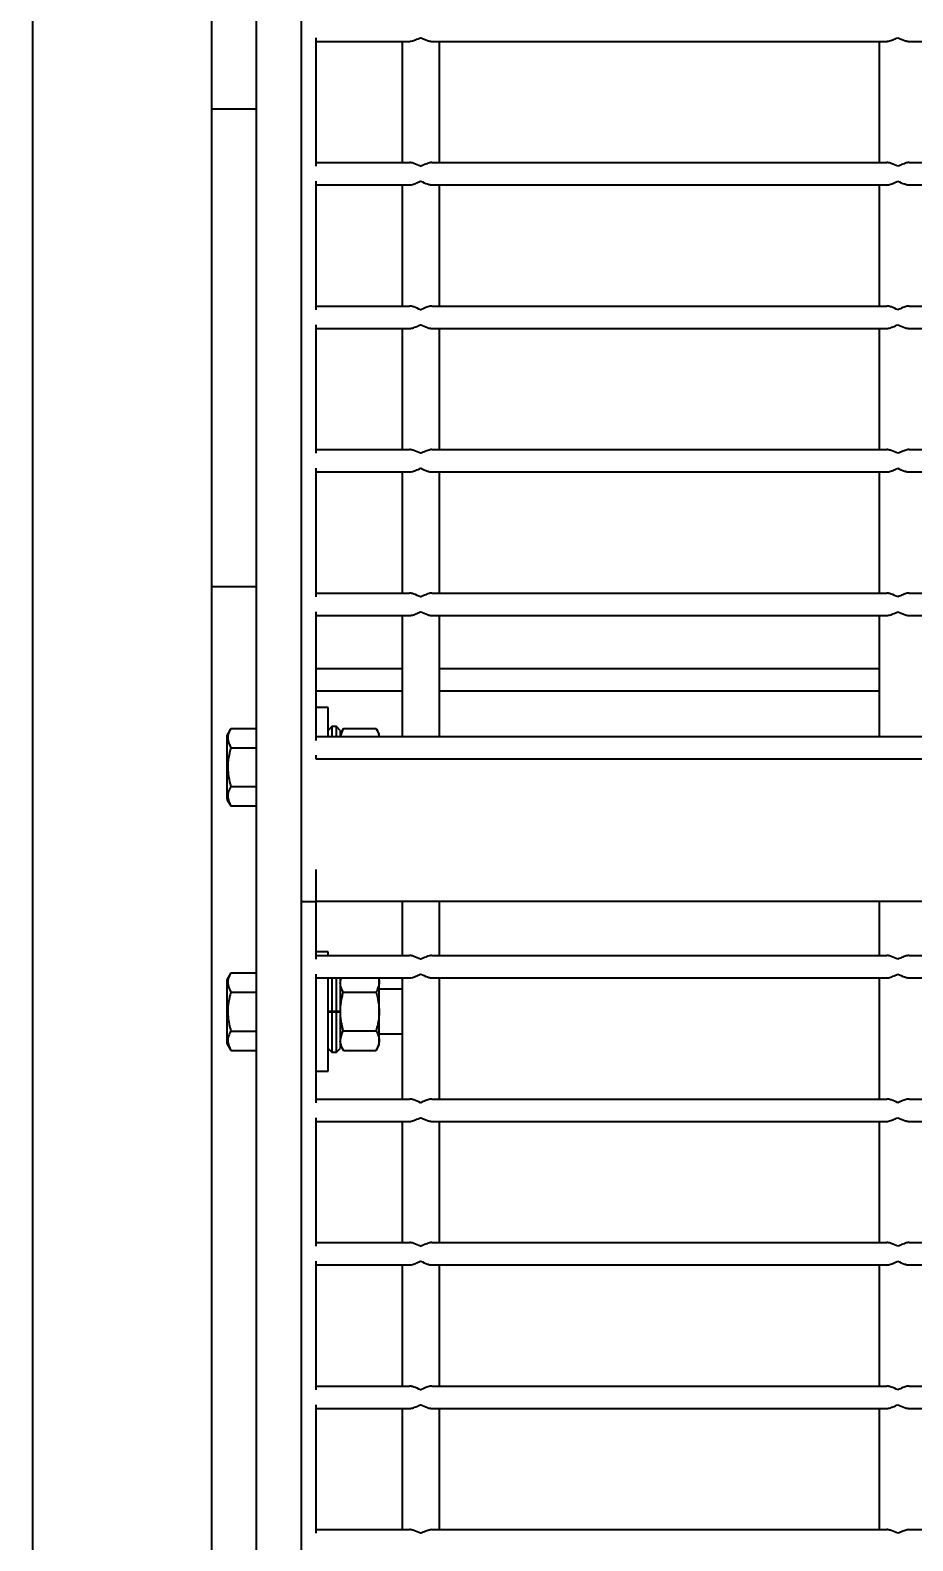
# Model space of a CAD drawing. Header units: millimetres. Extents: x 1293 to 41893, y 1011 to 26911.
# Drawn here: x 16224.9 to 16412.8, y 13060 to 13381.4 of the extents above; entities that cross this region are included whole.
import ezdxf

# ---------------------------------------------------------------- set-up
doc = ezdxf.new("R2010")
doc.units = ezdxf.units.MM
doc.header["$LTSCALE"] = 50
doc.layers.add('CAPA_1', color=7, linetype='Continuous')
doc.layers.add('PASILLOS', color=2, linetype='Continuous')
doc.styles.add('SLDTEXTSTYLE0', font='TXT', dxfattribs={"width": 0.75})
doc.dimstyles.new('SLDDIMSTYLE0', dxfattribs={"dimtxt": 100, "dimasz": 100, "dimexe": 0, "dimexo": 0.0625, "dimgap": 25, "dimtad": 2, "dimdec": 0, "dimrnd": 1e-09, "dimzin": 12, "dimdsep": 46, "dimtxsty": 'SLDTEXTSTYLE0', "dimsah": 1, "dimcen": 0.09, "dimadec": 0, "dimazin": 3, "dimtfac": 1, "dimtdec": 0, "dimtofl": 0, "dimtmove": 0, "dimatfit": 3, "dimfxl": 1, "dimfrac": 2, "dimtolj": 1, "dimtzin": 12, "dimarcsym": 0})

# ---------------------------------------------------------------- blocks, each defined once
blk = doc.blocks.new('_D_16')
at = {"layer": 'CAPA_1', "transparency": 16777216}
for p, q in [((7974.69, 13667.35), (7974.69, 9974.87)), ((18069.94, 13667.83), (18069.94, 9974.87)), ((7974.69, 10024.87), (18069.94, 10024.87))]:
    blk.add_line(p, q, dxfattribs=at)
for points in [[(7974.69, 10024.87), (8074.69, 10009.48), (8074.69, 10040.25)], [(18069.94, 10024.87), (17969.94, 10040.25), (17969.94, 10009.48)]]:
    blk.add_solid(points, dxfattribs=at)
at = {"layer": 'CAPA_1', "transparency": 16777216, "insert": (12837.59, 10153.77), "char_height": 100, "attachment_point": 1, "style": 'SLDTEXTSTYLE0'}
blk.add_mtext('10095', dxfattribs=at)

msp = doc.modelspace()

# ---------------------------------------------------------------- linework, layer by layer
at = {"layer": 'PASILLOS', "linetype": 'Continuous', "lineweight": 25}
for p, q in [((16225.4878232, 10630.9617267), (16225.4878232, 13564.8575629)), ((16263.5878232, 10630.9617267), (16263.5878232, 13564.8575629)), ((16273.1128232, 13278.428817), (16273.1128232, 13425.832389)), ((16282.6378232, 10631.1549312), (16282.6378232, 13425.832389)), ((16285.8178232, 13352.4653061), (16285.8178232, 13379.8303061)), ((16285.8178232, 13379.0365561), (16305.6615732, 13379.0365561)), ((16304.0740732, 13379.0365561), (16304.0740732, 13353.2590561)), ((16310.4240732, 13379.0365561), (16407.2615732, 13379.0365561)), ((16312.0115732, 13353.2590561), (16312.0115732, 13379.0365561)), ((16405.6740732, 13379.0365561), (16405.6740732, 13353.2590561)), ((16412.0240732, 13379.0365561), (16508.8615732, 13379.0365561)), ((16273.1128232, 13364.5990561), (16263.5878232, 13364.5990561)), ((16285.8178232, 13353.2590561), (16305.6615732, 13353.2590561)), ((16310.4240732, 13353.2590561), (16407.2615732, 13353.2590561)), ((16412.0240732, 13353.2590561), (16508.8615732, 13353.2590561)), ((16285.8178232, 13321.9253061), (16285.8178232, 13349.2903061)), ((16285.8178232, 13348.4965561), (16305.6615732, 13348.4965561)), ((16304.0740732, 13348.4965561), (16304.0740732, 13322.7190561)), ((16310.4240732, 13348.4965561), (16407.2615732, 13348.4965561)), ((16312.0115732, 13322.7190561), (16312.0115732, 13348.4965561)), ((16405.6740732, 13348.4965561), (16405.6740732, 13322.7190561)), ((16412.0240732, 13348.4965561), (16508.8615732, 13348.4965561)), ((16285.8178232, 13322.7190561), (16305.6615732, 13322.7190561)), ((16310.4240732, 13322.7190561), (16407.2615732, 13322.7190561)), ((16412.0240732, 13322.7190561), (16508.8615732, 13322.7190561)), ((16285.8178232, 13291.3853061), (16285.8178232, 13318.7503061)), ((16285.8178232, 13317.9565561), (16305.6615732, 13317.9565561)), ((16304.0740732, 13317.9565561), (16304.0740732, 13292.1790561)), ((16310.4240732, 13317.9565561), (16407.2615732, 13317.9565561)), ((16312.0115732, 13292.1790561), (16312.0115732, 13317.9565561)), ((16405.6740732, 13317.9565561), (16405.6740732, 13292.1790561)), ((16412.0240732, 13317.9565561), (16508.8615732, 13317.9565561)), ((16285.8178232, 13292.1790561), (16305.6615732, 13292.1790561)), ((16310.4240732, 13292.1790561), (16407.2615732, 13292.1790561)), ((16412.0240732, 13292.1790561), (16508.8615732, 13292.1790561)), ((16285.8178232, 13260.8453061), (16285.8178232, 13288.2103061)), ((16285.8178232, 13287.4165561), (16305.6615732, 13287.4165561)), ((16304.0740732, 13287.4165561), (16304.0740732, 13261.6390561)), ((16310.4240732, 13287.4165561), (16407.2615732, 13287.4165561)), ((16312.0115732, 13261.6390561), (16312.0115732, 13287.4165561)), ((16405.6740732, 13287.4165561), (16405.6740732, 13261.6390561)), ((16412.0240732, 13287.4165561), (16508.8615732, 13287.4165561)), ((16273.1128232, 13262.9990561), (16273.1128232, 13278.428817)), ((16273.1128232, 13262.9990561), (16263.5878232, 13262.9990561)), ((16273.1128232, 12129.3621523), (16273.1128232, 13262.9990561)), ((16285.8178232, 13261.6390561), (16305.6615732, 13261.6390561)), ((16310.4240732, 13261.6390561), (16407.2615732, 13261.6390561)), ((16412.0240732, 13261.6390561), (16508.8615732, 13261.6390561)), ((16285.8178232, 13230.3053061), (16285.8178232, 13257.6703061)), ((16285.8178232, 13256.8765561), (16305.6615732, 13256.8765561)), ((16304.0740732, 13256.8765561), (16304.0740732, 13231.0990561)), ((16310.4240732, 13256.8765561), (16407.2615732, 13256.8765561)), ((16312.0115732, 13231.0990561), (16312.0115732, 13256.8765561)), ((16405.6740732, 13256.8765561), (16405.6740732, 13231.0990561)), ((16412.0240732, 13256.8765561), (16508.8615732, 13256.8765561)), ((16285.8178232, 13245.6057231), (16304.0740732, 13245.6057231)), ((16312.0115732, 13245.6057231), (16405.6740732, 13245.6057231)), ((16285.8178232, 13240.8432231), (16304.0740732, 13240.8432231)), ((16312.0115732, 13240.8432231), (16405.6740732, 13240.8432231)), ((16288.3528232, 13237.2990561), (16285.8178232, 13237.2990561)), ((16288.3528232, 13231.0990561), (16288.3528232, 13237.2990561)), ((16267.6133756, 13232.847948), (16266.7628232, 13231.374748)), ((16266.7628232, 13231.374748), (16266.7628232, 13224.5990561)), ((16267.6133756, 13232.847948), (16273.1128232, 13232.847948)), ((16285.8178232, 13231.0990561), (16305.6615732, 13231.0990561)), ((16289.1465732, 13233.2290561), (16288.3528232, 13232.4353061)), ((16290.0990732, 13233.2290561), (16289.1465732, 13233.2290561)), ((16289.1465732, 13233.2290561), (16289.1465732, 13231.0990561)), ((16290.8928232, 13232.4353061), (16290.0990732, 13233.2290561)), ((16290.0990732, 13231.0990561), (16290.0990732, 13233.2290561)), ((16291.571719, 13232.8540561), (16290.8928232, 13231.6781741)), ((16290.8928232, 13232.4353061), (16290.8928232, 13231.0990561)), ((16290.9896369, 13231.0990561), (16291.571719, 13232.8540561)), ((16291.571719, 13232.8540561), (16298.5483024, 13232.8540561)), ((16299.2271982, 13231.6781741), (16298.5483024, 13232.8540561)), ((16299.2271982, 13231.0990561), (16299.2271982, 13231.6781741)), ((16305.6615732, 13231.0990561), (16310.4240732, 13231.0990561)), ((16310.4240732, 13231.0990561), (16407.2615732, 13231.0990561)), ((16407.2615732, 13231.0990561), (16412.0240732, 13231.0990561)), ((16412.0240732, 13231.0990561), (16508.8615732, 13231.0990561)), ((16267.6133756, 13228.7235021), (16273.1128232, 13228.7235021)), ((16285.8178232, 13226.3365561), (16285.8178232, 13227.1303061)), ((16266.7628232, 13224.5990561), (16266.7628232, 13217.8233641)), ((17041.4678232, 13226.3365561), (16285.8178232, 13226.3365561)), ((16266.7628232, 13217.8233641), (16267.6133756, 13216.3501641)), ((16267.6133756, 13220.4746101), (16273.1128232, 13220.4746101)), ((16267.6133756, 13216.3501641), (16273.1128232, 13216.3501641)), ((16285.8178232, 13196.0190561), (16285.8178232, 13202.8510561)), ((16282.6378232, 13196.0190561), (16285.8178232, 13196.0190561)), ((17041.4678232, 13196.0190561), (16285.8178232, 13196.0190561)), ((16285.8178232, 13183.7319731), (16285.8178232, 13196.0190561)), ((16304.0740732, 13196.0190561), (16304.0740732, 13184.5257231)), ((16312.0115732, 13184.5257231), (16312.0115732, 13196.0190561)), ((16405.6740732, 13196.0190561), (16405.6740732, 13184.5257231)), ((16288.3528232, 13185.2857231), (16285.8178232, 13185.2857231)), ((16288.3528232, 13184.5257231), (16288.3528232, 13185.2857231)), ((16285.8178232, 13184.5257231), (16305.6615732, 13184.5257231)), ((16310.4240732, 13184.5257231), (16407.2615732, 13184.5257231)), ((16412.0240732, 13184.5257231), (16508.8615732, 13184.5257231)), ((16267.6133756, 13180.8346151), (16266.7628232, 13179.3614151)), ((16266.7628232, 13179.3614151), (16266.7628232, 13172.5857231)), ((16267.6133756, 13180.8346151), (16273.1128232, 13180.8346151)), ((16285.8178232, 13153.1919731), (16285.8178232, 13180.5569731)), ((16285.8178232, 13179.7632231), (16305.6615732, 13179.7632231)), ((16288.3528232, 13159.8857231), (16288.3528232, 13179.7632231)), ((16289.1465732, 13179.7632231), (16289.1465732, 13172.5857231)), ((16290.0990732, 13172.5857231), (16290.0990732, 13179.7632231)), ((16290.949624, 13179.7632231), (16290.8928232, 13179.6648411)), ((16290.8928232, 13179.7632231), (16290.8928232, 13172.5857231)), ((16299.2271982, 13179.6648411), (16299.1703973, 13179.7632231)), ((16299.2271982, 13165.5066052), (16299.2271982, 13179.6648411)), ((16304.0740732, 13179.7632231), (16304.0740732, 13153.9857231)), ((16310.4240732, 13179.7632231), (16407.2615732, 13179.7632231)), ((16312.0115732, 13153.9857231), (16312.0115732, 13179.7632231)), ((16405.6740732, 13179.7632231), (16405.6740732, 13153.9857231)), ((16412.0240732, 13179.7632231), (16508.8615732, 13179.7632231)), ((16267.6133756, 13176.7101691), (16273.1128232, 13176.7101691)), ((16291.5664341, 13176.7040746), (16298.5535872, 13176.7040746)), ((16304.0740732, 13177.3482231), (16299.2271982, 13177.3482231)), ((16266.7628232, 13172.5857231), (16266.7628232, 13165.8100312)), ((16289.1465732, 13172.5857231), (16288.3528232, 13172.5857231)), ((16289.1465732, 13172.5465893), (16288.3528232, 13172.5403393)), ((16288.3528232, 13172.5240204), (16289.1465732, 13172.5177704)), ((16290.0990732, 13172.5857231), (16289.1465732, 13172.5857231)), ((16289.1465732, 13172.5465893), (16290.0990732, 13172.5465893)), ((16289.1465732, 13172.5177704), (16289.1465732, 13163.9557231)), ((16290.0990732, 13172.5177704), (16289.1465732, 13172.5177704)), ((16290.8928232, 13172.5857231), (16290.0990732, 13172.5857231)), ((16290.8928232, 13172.5403393), (16290.0990732, 13172.5465893)), ((16290.0990732, 13172.5177704), (16290.8928232, 13172.5240204)), ((16290.0990732, 13163.9557231), (16290.0990732, 13172.5177704)), ((16290.8928232, 13172.5299821), (16290.8928232, 13172.5240204)), ((16290.8928232, 13172.5240204), (16290.8928232, 13164.7494731)), ((16267.6133756, 13168.4612772), (16273.1128232, 13168.4612772)), ((16291.5664341, 13168.4673717), (16298.5535872, 13168.4673717)), ((16299.2271982, 13167.8232231), (16304.0740732, 13167.8232231)), ((16266.7628232, 13165.8100312), (16267.6133756, 13164.3368312)), ((16267.6133756, 13164.3368312), (16273.1128232, 13164.3368312)), ((16288.3528232, 13164.7494731), (16289.1465732, 13163.9557231)), ((16289.1465732, 13163.9557231), (16290.0990732, 13163.9557231)), ((16290.0990732, 13163.9557231), (16290.8928232, 13164.7494731)), ((16290.8928232, 13165.5066052), (16291.571719, 13164.3307231)), ((16291.571719, 13164.3307231), (16298.5483024, 13164.3307231)), ((16298.5483024, 13164.3307231), (16299.2271982, 13165.5066052)), ((16285.8178232, 13159.8857231), (16288.3528232, 13159.8857231)), ((16285.8178232, 13153.9857231), (16305.6615732, 13153.9857231)), ((16310.4240732, 13153.9857231), (16407.2615732, 13153.9857231)), ((16412.0240732, 13153.9857231), (16508.8615732, 13153.9857231)), ((16285.8178232, 13122.6519731), (16285.8178232, 13150.0169731)), ((16285.8178232, 13149.2232231), (16305.6615732, 13149.2232231)), ((16304.0740732, 13149.2232231), (16304.0740732, 13123.4457231)), ((16310.4240732, 13149.2232231), (16407.2615732, 13149.2232231)), ((16312.0115732, 13123.4457231), (16312.0115732, 13149.2232231)), ((16405.6740732, 13149.2232231), (16405.6740732, 13123.4457231)), ((16412.0240732, 13149.2232231), (16508.8615732, 13149.2232231)), ((16285.8178232, 13123.4457231), (16305.6615732, 13123.4457231)), ((16310.4240732, 13123.4457231), (16407.2615732, 13123.4457231)), ((16412.0240732, 13123.4457231), (16508.8615732, 13123.4457231)), ((16285.8178232, 13092.1119731), (16285.8178232, 13119.4769731)), ((16285.8178232, 13118.6832231), (16305.6615732, 13118.6832231)), ((16304.0740732, 13118.6832231), (16304.0740732, 13092.9057231)), ((16310.4240732, 13118.6832231), (16407.2615732, 13118.6832231)), ((16312.0115732, 13092.9057231), (16312.0115732, 13118.6832231)), ((16405.6740732, 13118.6832231), (16405.6740732, 13092.9057231)), ((16412.0240732, 13118.6832231), (16508.8615732, 13118.6832231)), ((16285.8178232, 13092.9057231), (16305.6615732, 13092.9057231)), ((16310.4240732, 13092.9057231), (16407.2615732, 13092.9057231)), ((16412.0240732, 13092.9057231), (16508.8615732, 13092.9057231)), ((16285.8178232, 13061.5719731), (16285.8178232, 13088.9369731)), ((16285.8178232, 13088.1432231), (16305.6615732, 13088.1432231)), ((16304.0740732, 13088.1432231), (16304.0740732, 13062.3657231)), ((16310.4240732, 13088.1432231), (16407.2615732, 13088.1432231)), ((16312.0115732, 13062.3657231), (16312.0115732, 13088.1432231)), ((16405.6740732, 13088.1432231), (16405.6740732, 13062.3657231)), ((16412.0240732, 13088.1432231), (16508.8615732, 13088.1432231)), ((16285.8178232, 13062.3657231), (16305.6615732, 13062.3657231)), ((16310.4240732, 13062.3657231), (16407.2615732, 13062.3657231)), ((16412.0240732, 13062.3657231), (16508.8615732, 13062.3657231))]:
    msp.add_line(p, q, dxfattribs=at)
for points, knots in [([(16305.6615732, 13379.0365561), (16305.788376, 13379.0463982), (16306.2042281, 13379.0786757), (16307.0068173, 13379.3708868), (16307.6838178, 13379.6697472), (16308.0389892, 13379.8285914), (16308.0428232, 13379.8303061)], [0, 0, 0, 0, 0.1723614537, 0.5652622383, 0.9953071929, 1, 1, 1, 1]), ([(16308.0428232, 13379.8303061), (16308.046657, 13379.8285915), (16308.5265646, 13379.6139702), (16309.239838, 13379.2955642), (16310.0238008, 13379.0610474), (16310.3249339, 13379.0426221), (16310.4240732, 13379.0365561)], [0, 0, 0, 0, 0.0046971273, 0.5879730072, 0.8643521995, 1, 1, 1, 1]), ([(16407.2615732, 13379.0365561), (16407.388376, 13379.0463982), (16407.8042281, 13379.0786757), (16408.6068173, 13379.3708868), (16409.2838178, 13379.6697472), (16409.6389892, 13379.8285914), (16409.6428232, 13379.8303061)], [0, 0, 0, 0, 0.1723614537, 0.5652622384, 0.9953071929, 1, 1, 1, 1]), ([(16409.6428232, 13379.8303061), (16409.646657, 13379.8285915), (16410.1265646, 13379.6139702), (16410.839838, 13379.2955642), (16411.6238008, 13379.0610474), (16411.9249339, 13379.0426221), (16412.0240732, 13379.0365561)], [0, 0, 0, 0, 0.0046971273, 0.5879730073, 0.8643521995, 1, 1, 1, 1]), ([(16308.0428232, 13352.4653061), (16308.0389893, 13352.4670206), (16307.5590818, 13352.681642), (16306.8458083, 13353.0000479), (16306.0618455, 13353.2345648), (16305.7607124, 13353.2529901), (16305.6615732, 13353.2590561)], [0, 0, 0, 0, 0.0046971273, 0.5879730072, 0.8643521995, 1, 1, 1, 1]), ([(16310.4240732, 13353.2590561), (16310.2972703, 13353.2492139), (16309.8814182, 13353.2169365), (16309.078829, 13352.9247254), (16308.4018285, 13352.625865), (16308.0466571, 13352.4670207), (16308.0428232, 13352.4653061)], [0, 0, 0, 0, 0.1723614537, 0.5652622383, 0.9953071929, 1, 1, 1, 1]), ([(16409.6428232, 13352.4653061), (16409.6389893, 13352.4670206), (16409.1590818, 13352.681642), (16408.4458083, 13353.0000479), (16407.6618455, 13353.2345648), (16407.3607124, 13353.2529901), (16407.2615732, 13353.2590561)], [0, 0, 0, 0, 0.00469712726, 0.58797300725, 0.8643521995, 1, 1, 1, 1]), ([(16412.0240732, 13353.2590561), (16411.8972703, 13353.2492139), (16411.4814182, 13353.2169365), (16410.678829, 13352.9247254), (16410.0018285, 13352.625865), (16409.6466571, 13352.4670207), (16409.6428232, 13352.4653061)], [0, 0, 0, 0, 0.1723614537, 0.5652622383, 0.9953071929, 1, 1, 1, 1]), ([(16305.6615732, 13348.4965561), (16305.788376, 13348.5063982), (16306.2042281, 13348.5386757), (16307.0068173, 13348.8308868), (16307.6838178, 13349.1297472), (16308.0389892, 13349.2885914), (16308.0428232, 13349.2903061)], [0, 0, 0, 0, 0.1723614537, 0.5652622383, 0.9953071929, 1, 1, 1, 1]), ([(16308.0428232, 13349.2903061), (16308.046657, 13349.2885915), (16308.5265646, 13349.0739702), (16309.239838, 13348.7555642), (16310.0238008, 13348.5210474), (16310.3249339, 13348.5026221), (16310.4240732, 13348.4965561)], [0, 0, 0, 0, 0.00469712726, 0.58797300721, 0.8643521995, 1, 1, 1, 1]), ([(16407.2615732, 13348.4965561), (16407.388376, 13348.5063982), (16407.8042281, 13348.5386757), (16408.6068173, 13348.8308868), (16409.2838178, 13349.1297472), (16409.6389892, 13349.2885914), (16409.6428232, 13349.2903061)], [0, 0, 0, 0, 0.1723614537, 0.5652622384, 0.9953071929, 1, 1, 1, 1]), ([(16409.6428232, 13349.2903061), (16409.646657, 13349.2885915), (16410.1265646, 13349.0739702), (16410.839838, 13348.7555642), (16411.6238008, 13348.5210474), (16411.9249339, 13348.5026221), (16412.0240732, 13348.4965561)], [0, 0, 0, 0, 0.0046971273, 0.5879730073, 0.8643521995, 1, 1, 1, 1]), ([(16308.0428232, 13321.9253061), (16308.0389893, 13321.9270206), (16307.5590818, 13322.141642), (16306.8458083, 13322.4600479), (16306.0618455, 13322.6945648), (16305.7607124, 13322.7129901), (16305.6615732, 13322.7190561)], [0, 0, 0, 0, 0.0046971273, 0.5879730072, 0.8643521995, 1, 1, 1, 1]), ([(16310.4240732, 13322.7190561), (16310.2972703, 13322.7092139), (16309.8814182, 13322.6769365), (16309.078829, 13322.3847254), (16308.4018285, 13322.085865), (16308.0466571, 13321.9270207), (16308.0428232, 13321.9253061)], [0, 0, 0, 0, 0.1723614537, 0.5652622383, 0.9953071929, 1, 1, 1, 1]), ([(16409.6428232, 13321.9253061), (16409.6389893, 13321.9270206), (16409.1590818, 13322.141642), (16408.4458083, 13322.4600479), (16407.6618455, 13322.6945648), (16407.3607124, 13322.7129901), (16407.2615732, 13322.7190561)], [0, 0, 0, 0, 0.00469712726, 0.58797300725, 0.8643521995, 1, 1, 1, 1]), ([(16412.0240732, 13322.7190561), (16411.8972703, 13322.7092139), (16411.4814182, 13322.6769365), (16410.678829, 13322.3847254), (16410.0018285, 13322.085865), (16409.6466571, 13321.9270207), (16409.6428232, 13321.9253061)], [0, 0, 0, 0, 0.1723614537, 0.5652622383, 0.9953071929, 1, 1, 1, 1]), ([(16305.6615732, 13317.9565561), (16305.788376, 13317.9663982), (16306.2042281, 13317.9986757), (16307.0068173, 13318.2908868), (16307.6838178, 13318.5897472), (16308.0389892, 13318.7485914), (16308.0428232, 13318.7503061)], [0, 0, 0, 0, 0.17236145366, 0.56526223833, 0.99530719289, 1, 1, 1, 1]), ([(16308.0428232, 13318.7503061), (16308.046657, 13318.7485915), (16308.5265646, 13318.5339702), (16309.239838, 13318.2155642), (16310.0238008, 13317.9810474), (16310.3249339, 13317.9626221), (16310.4240732, 13317.9565561)], [0, 0, 0, 0, 0.00469712726, 0.5879730072, 0.8643521995, 1, 1, 1, 1]), ([(16407.2615732, 13317.9565561), (16407.388376, 13317.9663982), (16407.8042281, 13317.9986757), (16408.6068173, 13318.2908868), (16409.2838178, 13318.5897472), (16409.6389892, 13318.7485914), (16409.6428232, 13318.7503061)], [0, 0, 0, 0, 0.1723614537, 0.5652622384, 0.9953071929, 1, 1, 1, 1]), ([(16409.6428232, 13318.7503061), (16409.646657, 13318.7485915), (16410.1265646, 13318.5339702), (16410.839838, 13318.2155642), (16411.6238008, 13317.9810474), (16411.9249339, 13317.9626221), (16412.0240732, 13317.9565561)], [0, 0, 0, 0, 0.0046971273, 0.5879730073, 0.8643521995, 1, 1, 1, 1]), ([(16308.0428232, 13291.3853061), (16308.0389893, 13291.3870206), (16307.5590818, 13291.601642), (16306.8458083, 13291.9200479), (16306.0618455, 13292.1545648), (16305.7607124, 13292.1729901), (16305.6615732, 13292.1790561)], [0, 0, 0, 0, 0.00469712726, 0.58797300717, 0.8643521995, 1, 1, 1, 1]), ([(16310.4240732, 13292.1790561), (16310.2972703, 13292.1692139), (16309.8814182, 13292.1369365), (16309.078829, 13291.8447254), (16308.4018285, 13291.545865), (16308.0466571, 13291.3870207), (16308.0428232, 13291.3853061)], [0, 0, 0, 0, 0.1723614537, 0.5652622383, 0.9953071929, 1, 1, 1, 1]), ([(16409.6428232, 13291.3853061), (16409.6389893, 13291.3870206), (16409.1590818, 13291.601642), (16408.4458083, 13291.9200479), (16407.6618455, 13292.1545648), (16407.3607124, 13292.1729901), (16407.2615732, 13292.1790561)], [0, 0, 0, 0, 0.0046971273, 0.5879730072, 0.8643521995, 1, 1, 1, 1]), ([(16412.0240732, 13292.1790561), (16411.8972703, 13292.1692139), (16411.4814182, 13292.1369365), (16410.678829, 13291.8447254), (16410.0018285, 13291.545865), (16409.6466571, 13291.3870207), (16409.6428232, 13291.3853061)], [0, 0, 0, 0, 0.1723614537, 0.5652622383, 0.9953071929, 1, 1, 1, 1]), ([(16305.6615732, 13287.4165561), (16305.788376, 13287.4263982), (16306.2042281, 13287.4586757), (16307.0068173, 13287.7508868), (16307.6838178, 13288.0497472), (16308.0389892, 13288.2085914), (16308.0428232, 13288.2103061)], [0, 0, 0, 0, 0.1723614537, 0.5652622383, 0.9953071929, 1, 1, 1, 1]), ([(16308.0428232, 13288.2103061), (16308.046657, 13288.2085915), (16308.5265646, 13287.9939702), (16309.239838, 13287.6755642), (16310.0238008, 13287.4410474), (16310.3249339, 13287.4226221), (16310.4240732, 13287.4165561)], [0, 0, 0, 0, 0.0046971273, 0.5879730072, 0.8643521995, 1, 1, 1, 1]), ([(16407.2615732, 13287.4165561), (16407.388376, 13287.4263982), (16407.8042281, 13287.4586757), (16408.6068173, 13287.7508868), (16409.2838178, 13288.0497472), (16409.6389892, 13288.2085914), (16409.6428232, 13288.2103061)], [0, 0, 0, 0, 0.1723614537, 0.5652622384, 0.9953071929, 1, 1, 1, 1]), ([(16409.6428232, 13288.2103061), (16409.646657, 13288.2085915), (16410.1265646, 13287.9939702), (16410.839838, 13287.6755642), (16411.6238008, 13287.4410474), (16411.9249339, 13287.4226221), (16412.0240732, 13287.4165561)], [0, 0, 0, 0, 0.0046971273, 0.5879730073, 0.8643521995, 1, 1, 1, 1]), ([(16308.0428232, 13260.8453061), (16308.0389893, 13260.8470206), (16307.5590818, 13261.061642), (16306.8458083, 13261.3800479), (16306.0618455, 13261.6145648), (16305.7607124, 13261.6329901), (16305.6615732, 13261.6390561)], [0, 0, 0, 0, 0.0046971273, 0.5879730072, 0.8643521995, 1, 1, 1, 1]), ([(16310.4240732, 13261.6390561), (16310.2972703, 13261.6292139), (16309.8814182, 13261.5969365), (16309.078829, 13261.3047254), (16308.4018285, 13261.005865), (16308.0466571, 13260.8470207), (16308.0428232, 13260.8453061)], [0, 0, 0, 0, 0.1723614537, 0.5652622383, 0.9953071929, 1, 1, 1, 1]), ([(16409.6428232, 13260.8453061), (16409.6389893, 13260.8470206), (16409.1590818, 13261.061642), (16408.4458083, 13261.3800479), (16407.6618455, 13261.6145648), (16407.3607124, 13261.6329901), (16407.2615732, 13261.6390561)], [0, 0, 0, 0, 0.0046971273, 0.5879730072, 0.8643521995, 1, 1, 1, 1]), ([(16412.0240732, 13261.6390561), (16411.8972703, 13261.6292139), (16411.4814182, 13261.5969365), (16410.678829, 13261.3047254), (16410.0018285, 13261.005865), (16409.6466571, 13260.8470207), (16409.6428232, 13260.8453061)], [0, 0, 0, 0, 0.1723614537, 0.5652622383, 0.9953071929, 1, 1, 1, 1]), ([(16305.6615732, 13256.8765561), (16305.788376, 13256.8863982), (16306.2042281, 13256.9186757), (16307.0068173, 13257.2108868), (16307.6838178, 13257.5097472), (16308.0389892, 13257.6685914), (16308.0428232, 13257.6703061)], [0, 0, 0, 0, 0.17236145366, 0.56526223833, 0.99530719289, 1, 1, 1, 1]), ([(16308.0428232, 13257.6703061), (16308.046657, 13257.6685915), (16308.5265646, 13257.4539702), (16309.239838, 13257.1355642), (16310.0238008, 13256.9010474), (16310.3249339, 13256.8826221), (16310.4240732, 13256.8765561)], [0, 0, 0, 0, 0.0046971273, 0.5879730072, 0.8643521995, 1, 1, 1, 1]), ([(16407.2615732, 13256.8765561), (16407.388376, 13256.8863982), (16407.8042281, 13256.9186757), (16408.6068173, 13257.2108868), (16409.2838178, 13257.5097472), (16409.6389892, 13257.6685914), (16409.6428232, 13257.6703061)], [0, 0, 0, 0, 0.1723614537, 0.5652622384, 0.9953071929, 1, 1, 1, 1]), ([(16409.6428232, 13257.6703061), (16409.646657, 13257.6685915), (16410.1265646, 13257.4539702), (16410.839838, 13257.1355642), (16411.6238008, 13256.9010474), (16411.9249339, 13256.8826221), (16412.0240732, 13256.8765561)], [0, 0, 0, 0, 0.0046971273, 0.5879730073, 0.8643521995, 1, 1, 1, 1]), ([(16267.6133756, 13232.847948), (16267.430511, 13232.4901893), (16267.0608167, 13231.7669139), (16266.8556596, 13230.363207), (16267.3199759, 13229.3584218), (16267.6133756, 13228.7235021)], [0, 0, 0, 0, 0.2648633469, 0.5354700776, 1, 1, 1, 1]), ([(16298.5483024, 13232.8540561), (16298.7457239, 13232.4955337), (16299.0628512, 13231.9196229), (16299.1080136, 13231.3239167), (16299.125061, 13231.0990561)], [0, 0, 0, 0, 0.6225309906, 1, 1, 1, 1]), ([(16267.6133756, 13228.7235021), (16267.5169682, 13228.3694624), (16267.2377224, 13227.34398), (16266.9590497, 13225.5846463), (16266.9563911, 13223.1455396), (16267.3703474, 13221.462626), (16267.6133756, 13220.4746101)], [0, 0, 0, 0, 0.1315464599, 0.3810267709, 0.6366091688, 1, 1, 1, 1]), ([(16267.6133756, 13220.4746101), (16267.430511, 13220.1168513), (16267.0608167, 13219.3935759), (16266.8556596, 13217.9898691), (16267.3199759, 13216.9850839), (16267.6133756, 13216.3501641)], [0, 0, 0, 0, 0.2648633469, 0.5354700776, 1, 1, 1, 1]), ([(16308.0428232, 13183.7319731), (16308.0389893, 13183.7336877), (16307.5590818, 13183.948309), (16306.8458083, 13184.266715), (16306.0618455, 13184.5012318), (16305.7607124, 13184.5196571), (16305.6615732, 13184.5257231)], [0, 0, 0, 0, 0.0046971273, 0.5879730072, 0.8643521995, 1, 1, 1, 1]), ([(16310.4240732, 13184.5257231), (16310.2972703, 13184.515881), (16309.8814182, 13184.4836035), (16309.078829, 13184.1913924), (16308.4018285, 13183.892532), (16308.0466571, 13183.7336878), (16308.0428232, 13183.7319731)], [0, 0, 0, 0, 0.1723614537, 0.5652622383, 0.9953071929, 1, 1, 1, 1]), ([(16409.6428232, 13183.7319731), (16409.6389893, 13183.7336877), (16409.1590818, 13183.948309), (16408.4458083, 13184.266715), (16407.6618455, 13184.5012318), (16407.3607124, 13184.5196571), (16407.2615732, 13184.5257231)], [0, 0, 0, 0, 0.0046971273, 0.5879730072, 0.8643521995, 1, 1, 1, 1]), ([(16412.0240732, 13184.5257231), (16411.8972703, 13184.515881), (16411.4814182, 13184.4836035), (16410.678829, 13184.1913924), (16410.0018285, 13183.892532), (16409.6466571, 13183.7336878), (16409.6428232, 13183.7319731)], [0, 0, 0, 0, 0.1723614537, 0.5652622383, 0.9953071929, 1, 1, 1, 1]), ([(16267.6133756, 13180.8346151), (16267.430511, 13180.4768563), (16267.0608167, 13179.753581), (16266.8556596, 13178.3498741), (16267.3199759, 13177.3450889), (16267.6133756, 13176.7101691)], [0, 0, 0, 0, 0.2648633469, 0.5354700776, 1, 1, 1, 1]), ([(16291.5664341, 13176.7040746), (16291.3878388, 13177.0623496), (16291.0267718, 13177.7866756), (16290.819673, 13178.8302768), (16291.0955124, 13179.4823223), (16291.2143438, 13179.7632231)], [0, 0, 0, 0, 0.3577842349, 0.7233338549, 1, 1, 1, 1]), ([(16299.0325892, 13179.7632231), (16299.0334502, 13179.7613104), (16299.2003493, 13179.3905287), (16299.27746, 13178.3452722), (16298.8338888, 13177.3395874), (16298.5535872, 13176.7040746)], [0, 0, 0, 0, 0.00190500381, 0.36928339189, 1, 1, 1, 1]), ([(16305.6615732, 13179.7632231), (16305.788376, 13179.7730653), (16306.2042281, 13179.8053427), (16307.0068173, 13180.0975539), (16307.6838178, 13180.3964143), (16308.0389892, 13180.5552585), (16308.0428232, 13180.5569731)], [0, 0, 0, 0, 0.1723614537, 0.5652622383, 0.9953071929, 1, 1, 1, 1]), ([(16308.0428232, 13180.5569731), (16308.046657, 13180.5552586), (16308.5265646, 13180.3406373), (16309.239838, 13180.0222313), (16310.0238008, 13179.7877145), (16310.3249339, 13179.7692891), (16310.4240732, 13179.7632231)], [0, 0, 0, 0, 0.00469712726, 0.5879730072, 0.8643521995, 1, 1, 1, 1]), ([(16407.2615732, 13179.7632231), (16407.388376, 13179.7730653), (16407.8042281, 13179.8053427), (16408.6068173, 13180.0975539), (16409.2838178, 13180.3964143), (16409.6389892, 13180.5552585), (16409.6428232, 13180.5569731)], [0, 0, 0, 0, 0.1723614537, 0.5652622384, 0.9953071929, 1, 1, 1, 1]), ([(16409.6428232, 13180.5569731), (16409.646657, 13180.5552586), (16410.1265646, 13180.3406373), (16410.839838, 13180.0222313), (16411.6238008, 13179.7877145), (16411.9249339, 13179.7692891), (16412.0240732, 13179.7632231)], [0, 0, 0, 0, 0.0046971273, 0.5879730073, 0.8643521995, 1, 1, 1, 1]), ([(16267.6133756, 13176.7101691), (16267.5169682, 13176.3561295), (16267.2377224, 13175.330647), (16266.9590497, 13173.5713134), (16266.9563911, 13171.1322066), (16267.3703474, 13169.449293), (16267.6133756, 13168.4612772)], [0, 0, 0, 0, 0.1315464599, 0.3810267709, 0.6366091688, 1, 1, 1, 1]), ([(16291.5664341, 13168.4673717), (16291.3227181, 13169.4605736), (16290.9125081, 13171.1322784), (16290.9141122, 13173.5776907), (16291.1915907, 13175.3281405), (16291.4729411, 13176.3608905), (16291.5664341, 13176.7040746)], [0, 0, 0, 0, 0.365780177, 0.6156618098, 0.8722839524, 1, 1, 1, 1]), ([(16298.5535872, 13176.7040746), (16298.6470827, 13176.360885), (16298.9237362, 13175.3453863), (16299.2042405, 13173.5959364), (16299.2117419, 13171.1497092), (16298.7972847, 13169.4605711), (16298.5535872, 13168.4673717)], [0, 0, 0, 0, 0.1277165798, 0.3779136182, 0.6342182989, 1, 1, 1, 1]), ([(16267.6133756, 13168.4612772), (16267.430511, 13168.1035184), (16267.0608167, 13167.380243), (16266.8556596, 13165.9765362), (16267.3199759, 13164.9717509), (16267.6133756, 13164.3368312)], [0, 0, 0, 0, 0.2648633469, 0.5354700776, 1, 1, 1, 1]), ([(16291.571719, 13164.3307231), (16291.3882554, 13164.6894753), (16291.0173572, 13165.4147448), (16290.8095507, 13166.8225459), (16291.2733499, 13167.830454), (16291.5664341, 13168.4673717)], [0, 0, 0, 0, 0.2648580026, 0.535448761, 1, 1, 1, 1]), ([(16298.5535872, 13168.4673717), (16298.7361534, 13168.1089202), (16299.1052481, 13167.3842373), (16299.3092959, 13165.9763104), (16298.8431294, 13164.9682629), (16298.5483024, 13164.3307231)], [0, 0, 0, 0, 0.2645663682, 0.5348749116, 1, 1, 1, 1]), ([(16308.0428232, 13153.1919731), (16308.0389893, 13153.1936877), (16307.5590818, 13153.408309), (16306.8458083, 13153.726715), (16306.0618455, 13153.9612318), (16305.7607124, 13153.9796571), (16305.6615732, 13153.9857231)], [0, 0, 0, 0, 0.00469712726, 0.58797300717, 0.8643521995, 1, 1, 1, 1]), ([(16310.4240732, 13153.9857231), (16310.2972703, 13153.975881), (16309.8814182, 13153.9436035), (16309.078829, 13153.6513924), (16308.4018285, 13153.352532), (16308.0466571, 13153.1936878), (16308.0428232, 13153.1919731)], [0, 0, 0, 0, 0.1723614537, 0.5652622383, 0.9953071929, 1, 1, 1, 1]), ([(16409.6428232, 13153.1919731), (16409.6389893, 13153.1936877), (16409.1590818, 13153.408309), (16408.4458083, 13153.726715), (16407.6618455, 13153.9612318), (16407.3607124, 13153.9796571), (16407.2615732, 13153.9857231)], [0, 0, 0, 0, 0.0046971273, 0.5879730072, 0.8643521995, 1, 1, 1, 1]), ([(16412.0240732, 13153.9857231), (16411.8972703, 13153.975881), (16411.4814182, 13153.9436035), (16410.678829, 13153.6513924), (16410.0018285, 13153.352532), (16409.6466571, 13153.1936878), (16409.6428232, 13153.1919731)], [0, 0, 0, 0, 0.17236145367, 0.56526223834, 0.99530719289, 1, 1, 1, 1]), ([(16305.6615732, 13149.2232231), (16305.788376, 13149.2330653), (16306.2042281, 13149.2653427), (16307.0068173, 13149.5575539), (16307.6838178, 13149.8564143), (16308.0389892, 13150.0152585), (16308.0428232, 13150.0169731)], [0, 0, 0, 0, 0.1723614537, 0.5652622383, 0.9953071929, 1, 1, 1, 1]), ([(16308.0428232, 13150.0169731), (16308.046657, 13150.0152586), (16308.5265646, 13149.8006373), (16309.239838, 13149.4822313), (16310.0238008, 13149.2477145), (16310.3249339, 13149.2292891), (16310.4240732, 13149.2232231)], [0, 0, 0, 0, 0.0046971273, 0.5879730072, 0.8643521995, 1, 1, 1, 1]), ([(16407.2615732, 13149.2232231), (16407.388376, 13149.2330653), (16407.8042281, 13149.2653427), (16408.6068173, 13149.5575539), (16409.2838178, 13149.8564143), (16409.6389892, 13150.0152585), (16409.6428232, 13150.0169731)], [0, 0, 0, 0, 0.1723614537, 0.5652622384, 0.9953071929, 1, 1, 1, 1]), ([(16409.6428232, 13150.0169731), (16409.646657, 13150.0152586), (16410.1265646, 13149.8006373), (16410.839838, 13149.4822313), (16411.6238008, 13149.2477145), (16411.9249339, 13149.2292891), (16412.0240732, 13149.2232231)], [0, 0, 0, 0, 0.0046971273, 0.5879730073, 0.8643521995, 1, 1, 1, 1]), ([(16308.0428232, 13122.6519731), (16308.0389893, 13122.6536877), (16307.5590818, 13122.868309), (16306.8458083, 13123.186715), (16306.0618455, 13123.4212318), (16305.7607124, 13123.4396571), (16305.6615732, 13123.4457231)], [0, 0, 0, 0, 0.0046971273, 0.5879730072, 0.8643521995, 1, 1, 1, 1]), ([(16310.4240732, 13123.4457231), (16310.2972703, 13123.435881), (16309.8814182, 13123.4036035), (16309.078829, 13123.1113924), (16308.4018285, 13122.812532), (16308.0466571, 13122.6536878), (16308.0428232, 13122.6519731)], [0, 0, 0, 0, 0.17236145365, 0.56526223831, 0.99530719289, 1, 1, 1, 1]), ([(16409.6428232, 13122.6519731), (16409.6389893, 13122.6536877), (16409.1590818, 13122.868309), (16408.4458083, 13123.186715), (16407.6618455, 13123.4212318), (16407.3607124, 13123.4396571), (16407.2615732, 13123.4457231)], [0, 0, 0, 0, 0.0046971273, 0.5879730072, 0.8643521995, 1, 1, 1, 1]), ([(16412.0240732, 13123.4457231), (16411.8972703, 13123.435881), (16411.4814182, 13123.4036035), (16410.678829, 13123.1113924), (16410.0018285, 13122.812532), (16409.6466571, 13122.6536878), (16409.6428232, 13122.6519731)], [0, 0, 0, 0, 0.1723614537, 0.5652622383, 0.9953071929, 1, 1, 1, 1]), ([(16305.6615732, 13118.6832231), (16305.788376, 13118.6930653), (16306.2042281, 13118.7253427), (16307.0068173, 13119.0175539), (16307.6838178, 13119.3164143), (16308.0389892, 13119.4752585), (16308.0428232, 13119.4769731)], [0, 0, 0, 0, 0.1723614537, 0.5652622383, 0.9953071929, 1, 1, 1, 1]), ([(16308.0428232, 13119.4769731), (16308.046657, 13119.4752586), (16308.5265646, 13119.2606373), (16309.239838, 13118.9422313), (16310.0238008, 13118.7077145), (16310.3249339, 13118.6892891), (16310.4240732, 13118.6832231)], [0, 0, 0, 0, 0.0046971273, 0.5879730072, 0.8643521995, 1, 1, 1, 1]), ([(16407.2615732, 13118.6832231), (16407.388376, 13118.6930653), (16407.8042281, 13118.7253427), (16408.6068173, 13119.0175539), (16409.2838178, 13119.3164143), (16409.6389892, 13119.4752585), (16409.6428232, 13119.4769731)], [0, 0, 0, 0, 0.1723614537, 0.5652622384, 0.9953071929, 1, 1, 1, 1]), ([(16409.6428232, 13119.4769731), (16409.646657, 13119.4752586), (16410.1265646, 13119.2606373), (16410.839838, 13118.9422313), (16411.6238008, 13118.7077145), (16411.9249339, 13118.6892891), (16412.0240732, 13118.6832231)], [0, 0, 0, 0, 0.0046971273, 0.5879730073, 0.8643521995, 1, 1, 1, 1]), ([(16308.0428232, 13092.1119731), (16308.0389893, 13092.1136877), (16307.5590818, 13092.328309), (16306.8458083, 13092.646715), (16306.0618455, 13092.8812318), (16305.7607124, 13092.8996571), (16305.6615732, 13092.9057231)], [0, 0, 0, 0, 0.0046971273, 0.5879730072, 0.8643521995, 1, 1, 1, 1]), ([(16310.4240732, 13092.9057231), (16310.2972703, 13092.895881), (16309.8814182, 13092.8636035), (16309.078829, 13092.5713924), (16308.4018285, 13092.272532), (16308.0466571, 13092.1136878), (16308.0428232, 13092.1119731)], [0, 0, 0, 0, 0.1723614537, 0.5652622383, 0.9953071929, 1, 1, 1, 1]), ([(16409.6428232, 13092.1119731), (16409.6389893, 13092.1136877), (16409.1590818, 13092.328309), (16408.4458083, 13092.646715), (16407.6618455, 13092.8812318), (16407.3607124, 13092.8996571), (16407.2615732, 13092.9057231)], [0, 0, 0, 0, 0.0046971273, 0.5879730072, 0.8643521995, 1, 1, 1, 1]), ([(16412.0240732, 13092.9057231), (16411.8972703, 13092.895881), (16411.4814182, 13092.8636035), (16410.678829, 13092.5713924), (16410.0018285, 13092.272532), (16409.6466571, 13092.1136878), (16409.6428232, 13092.1119731)], [0, 0, 0, 0, 0.1723614537, 0.5652622383, 0.9953071929, 1, 1, 1, 1]), ([(16305.6615732, 13088.1432231), (16305.788376, 13088.1530653), (16306.2042281, 13088.1853427), (16307.0068173, 13088.4775539), (16307.6838178, 13088.7764143), (16308.0389892, 13088.9352585), (16308.0428232, 13088.9369731)], [0, 0, 0, 0, 0.1723614537, 0.5652622383, 0.9953071929, 1, 1, 1, 1]), ([(16308.0428232, 13088.9369731), (16308.046657, 13088.9352586), (16308.5265646, 13088.7206373), (16309.239838, 13088.4022313), (16310.0238008, 13088.1677145), (16310.3249339, 13088.1492891), (16310.4240732, 13088.1432231)], [0, 0, 0, 0, 0.0046971273, 0.5879730072, 0.8643521995, 1, 1, 1, 1]), ([(16407.2615732, 13088.1432231), (16407.388376, 13088.1530653), (16407.8042281, 13088.1853427), (16408.6068173, 13088.4775539), (16409.2838178, 13088.7764143), (16409.6389892, 13088.9352585), (16409.6428232, 13088.9369731)], [0, 0, 0, 0, 0.1723614537, 0.5652622384, 0.9953071929, 1, 1, 1, 1]), ([(16409.6428232, 13088.9369731), (16409.646657, 13088.9352586), (16410.1265646, 13088.7206373), (16410.839838, 13088.4022313), (16411.6238008, 13088.1677145), (16411.9249339, 13088.1492891), (16412.0240732, 13088.1432231)], [0, 0, 0, 0, 0.0046971273, 0.5879730073, 0.8643521995, 1, 1, 1, 1]), ([(16308.0428232, 13061.5719731), (16308.0389893, 13061.5736877), (16307.5590818, 13061.788309), (16306.8458083, 13062.106715), (16306.0618455, 13062.3412318), (16305.7607124, 13062.3596571), (16305.6615732, 13062.3657231)], [0, 0, 0, 0, 0.0046971273, 0.5879730072, 0.8643521995, 1, 1, 1, 1]), ([(16310.4240732, 13062.3657231), (16310.2972703, 13062.355881), (16309.8814182, 13062.3236035), (16309.078829, 13062.0313924), (16308.4018285, 13061.732532), (16308.0466571, 13061.5736878), (16308.0428232, 13061.5719731)], [0, 0, 0, 0, 0.1723614537, 0.5652622383, 0.9953071929, 1, 1, 1, 1]), ([(16409.6428232, 13061.5719731), (16409.6389893, 13061.5736877), (16409.1590818, 13061.788309), (16408.4458083, 13062.106715), (16407.6618455, 13062.3412318), (16407.3607124, 13062.3596571), (16407.2615732, 13062.3657231)], [0, 0, 0, 0, 0.0046971273, 0.5879730072, 0.8643521995, 1, 1, 1, 1]), ([(16412.0240732, 13062.3657231), (16411.8972703, 13062.355881), (16411.4814182, 13062.3236035), (16410.678829, 13062.0313924), (16410.0018285, 13061.732532), (16409.6466571, 13061.5736878), (16409.6428232, 13061.5719731)], [0, 0, 0, 0, 0.1723614537, 0.5652622383, 0.9953071929, 1, 1, 1, 1])]:
    msp.add_open_spline(points, degree=3, knots=knots, dxfattribs=at)

# ---------------------------------------------------------------- dimensions: what is measured, and where the dimension line sits
at = {"layer": 'CAPA_1'}
dim = msp.add_linear_dim(base=(18069.9378232, 10024.8657267), p1=(7974.6878232, 13730.853389), p2=(18069.9378232, 13731.328389), dimstyle='SLDDIMSTYLE0', dxfattribs=at)
dim.commit()
dim.dimension.update_dxf_attribs({"geometry": '_D_16', "text_midpoint": (13022.3128232, 10024.8657267), "dimtype": 160})

doc.saveas('drawing.dxf')
